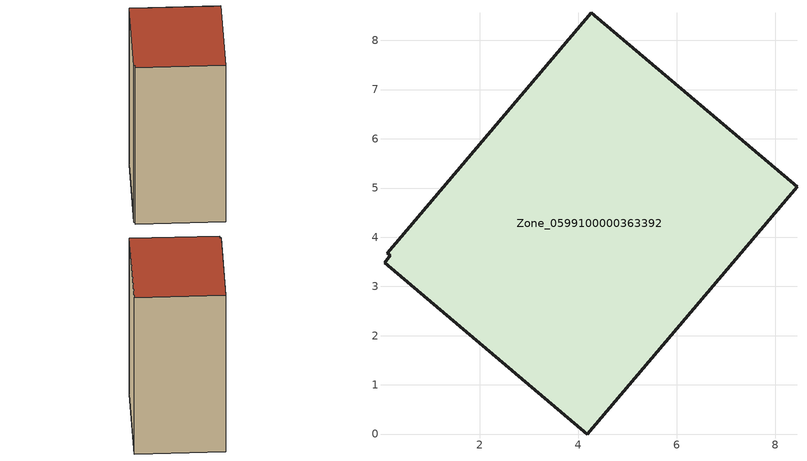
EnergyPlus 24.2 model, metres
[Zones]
Zone_0599100000363392
 floor ground (C_G): 0.06,3.48 0.18,3.63 0.12,3.67 4.26,8.56 8.44,5.03 4.19,0 z0.28
 wall outside (C_F): 8.44,5.03 4.26,8.56 0.12,3.67 0.18,3.63 0.06,3.48 4.19,0 8.44,5.03 z0.28:11.37
 roof outside (C_R): 0.18,3.63 0.06,3.48 4.19,0 8.44,5.03 4.26,8.56 0.12,3.67 z11.37
[BUILDING]
Pand.0599100000363392: North Axis=0; Terrain=City; Loads Convergence Tolerance Value=0.04; Temperature Convergence Tolerance Value=0.4; Solar Distribution=FullExterior; Maximum Number of Warmup Days=25; Minimum Number of Warmup Days=1
[Site:Location]
Rotterdam.The.Hague.AP_ZH_NLD Design_Conditions: Latitude=51.96; Longitude=4.45; Time Zone=1; Elevation=-4.5
[SITE:GROUNDTEMPERATURE:BUILDINGSURFACE]
18, 18, 18, 18, 18, 18, 18, 18, 18, 18, 18, 18
[MATERIAL] Thermal Absorptance=0.9; Solar Absorptance=0.7; Visible Absorptance=0.7
Name | Roughness | Thickness | Conductivity | Density | Specific Heat
G.TI.1992-2005 | MediumSmooth | 0.15 | 0.06 | 540 | 1210
F.TI.1992-2005 | Rough | 0.3 | 0.12 | 1920 | 840
R.TI.1992-2005 | MediumRough | 0.2 | 0.08 | 1500 | 1000
[CONSTRUCTION]
C_G: G.TI.1992-2005
C_F: F.TI.1992-2005
C_R: R.TI.1992-2005
[ZONE]
Zone_0599100000363392: Type=1; Multiplier=1; Ceiling Height=Autocalculate; Volume=Autocalculate; Floor Area=autocalculate; Part of Total Floor Area=Yes
[ZONEINFILTRATION:DESIGNFLOWRATE]
Infil_Zone_0599100000363392: Zone or ZoneList or Space or SpaceList=Zone_0599100000363392; Schedule=AlwaysOn; Design Flow Rate Calculation Method=Flow/Area; Flow Rate per Floor Area=0.0015; Constant Term Coefficient=1; Temperature Term Coefficient=0; Velocity Term Coefficient=0; Velocity Squared Term Coefficient=0
[HVACTEMPLATE:ZONE:IDEALLOADSAIRSYSTEM]
Zone_0599100000363392: Maximum Heating Supply Air Temperature=50; Minimum Cooling Supply Air Temperature=13; Maximum Heating Supply Air Humidity Ratio=0.0156; Minimum Cooling Supply Air Humidity Ratio=0.0077; Heating Limit=NoLimit; Cooling Limit=NoLimit; Dehumidification Control Type=ConstantSensibleHeatRatio; Cooling Sensible Heat Ratio=0.7; Dehumidification Setpoint=60; Humidification Control Type=None; Humidification Setpoint=30; Outdoor Air Method=None; Outdoor Air Flow Rate per Person=0.00944; Outdoor Air Flow Rate per Zone Floor Area=0; Outdoor Air Flow Rate per Zone=0; Demand Controlled Ventilation Type=None; Outdoor Air Economizer Type=NoEconomizer; Heat Recovery Type=None; Sensible Heat Recovery Effectiveness=0.7; Latent Heat Recovery Effectiveness=0.65
[ZONECONTROL:THERMOSTAT]
ThermostatControl_Zone_0599100000363392: Zone or ZoneList=Zone_0599100000363392; Control Type Schedule=DualSetpointControlType; Control 1=Thermostat_Zone_0599100000363392; Temperature Difference Between Cutout And Setpoint=0
[THERMOSTATSETPOINT:DUALSETPOINT]
Thermostat_Zone_0599100000363392: Heating Setpoint Temperature Schedule=HeatingSetpoint_Zone_0599100000363392; Cooling Setpoint Temperature Schedule=CoolingSetpoint_Zone_0599100000363392
[SCHEDULE:COMPACT]
HeatingSetpoint_Zone_0599100000363392: Through: 12/31, For: AllDays, Until: 24:00, 21
CoolingSetpoint_Zone_0599100000363392: Through: 12/31, For: AllDays, Until: 24:00, 24
DualSetpointControlType: Through: 12/31, For: AllDays, Until: 24:00, 4
AlwaysOn: Through: 12/31, For: AllDays, Until: 24:00, 1
